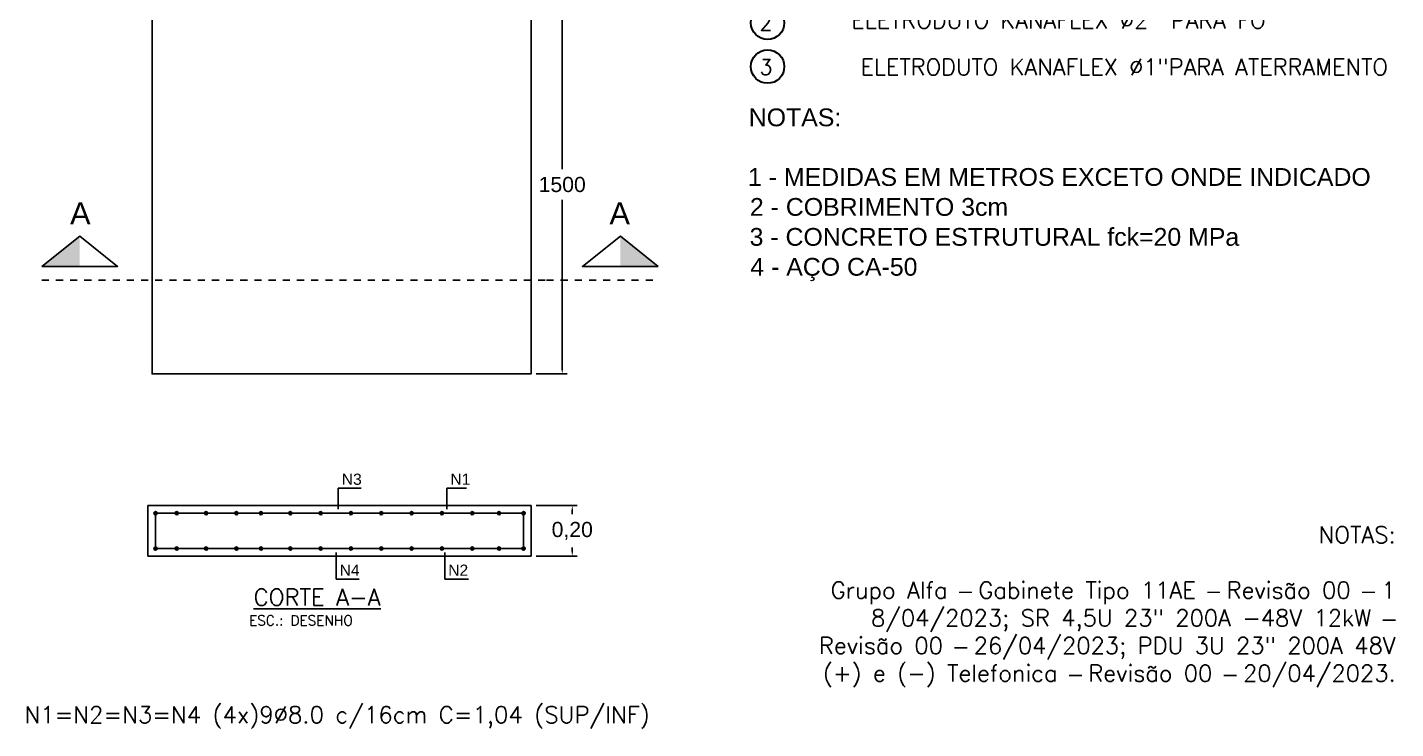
# Model space of a CAD drawing. Header units: inches. Extents: x -7660 to 802, y -193 to 3.
# Drawn here: x 375.8 to 395.1, y -146.78 to -136.88 of the extents above; entities that cross this region are included whole.
import ezdxf

# ---------------------------------------------------------------- set-up
doc = ezdxf.new("R2010")
doc.units = ezdxf.units.IN
doc.header["$MEASUREMENT"] = 0
doc.linetypes.add('DASHDOT2', pattern=[0.5, 0.25, -0.125, 0, -0.125])
for name, color, linetype in [('0-CSS', 8, 'Continuous'), ('0-PENA01', 1, 'Continuous'), ('01', 1, 'Continuous'), ('COTAS', 8, 'Continuous'), ('Layer1', 1, 'Continuous'), ('Layer3', 3, 'Continuous'), ('NOTAS', 3, 'Continuous'), ('Pena_01', 1, 'Continuous'), ('TEXTO', 7, 'Continuous')]:
    doc.layers.add(name, color=color, linetype=linetype)
doc.layers.add('PENA 0.01', color=9, linetype='Continuous', lineweight=0)
doc.styles.add('Regua 0025', font='arial.ttf', dxfattribs={"height": 0.0375})
doc.styles.add('ROMANS', font='romans.shx', dxfattribs={"height": 10})
doc.styles.get("Standard").update_dxf_attribs({"font": 'arial.ttf'})
doc.styles.add('TX80', font='arial.ttf')
doc.dimstyles.get("Standard").update_dxf_attribs({"dimtxt": 0.15, "dimasz": 0.09, "dimexe": 0.18, "dimexo": 0.18, "dimgap": 0.18, "dimtad": 1, "dimdec": 3, "dimzin": 1, "dimdsep": 46, "dimtxsty": 'Standard', "dimblk1": 'DOT', "dimblk2": 'DOT', "dimsah": 1, "dimcen": 2.5, "dimadec": 0, "dimazin": 0, "dimtfac": 1, "dimtdec": 3, "dimtmove": 0, "dimatfit": 3, "dimldrblk": 'DOT', "dimfxl": 1, "dimtolj": 1, "dimtzin": 1, "dimarcsym": 0})
doc.dimstyles.new('STANDARD$0', dxfattribs={"dimtxt": 0.15, "dimasz": 0.25, "dimexe": 0.2, "dimexo": 0.4, "dimgap": 0.08, "dimtad": 1, "dimdsep": 46, "dimtxsty": 'ROMANS', "dimblk": 'OBLIQUE', "dimcen": 2.5, "dimclrd": 1, "dimclre": 1, "dimclrt": 2, "dimadec": 0, "dimazin": 0, "dimtfac": 1, "dimtmove": 2, "dimatfit": 3, "dimldrblk": 'OBLIQUE', "dimfxl": 1, "dimtolj": 1, "dimtzin": 0, "dimarcsym": 0})

# ---------------------------------------------------------------- blocks, each defined once
blk = doc.blocks.new('*D384')
at = {"layer": 'COTAS', "color": 0, "lineweight": -2, "transparency": 16777216}
for p, q in [((107.33, 265.43), (119.63, 265.43)), ((117.63, 263.43), (117.63, 196.49)), ((117.63, 117.43), (117.63, 184.36)), ((107.34, 115.43), (119.63, 115.43))]:
    blk.add_line(p, q, dxfattribs=at)
at = {"layer": 'COTAS', "color": 0, "transparency": 16777216}
for points in [[(117.29, 263.43), (117.96, 263.43), (117.63, 265.43)], [(117.29, 117.43), (117.96, 117.43), (117.63, 115.43)]]:
    blk.add_solid(points, dxfattribs=at)
at = {"layer": 'COTAS', "color": 0, "transparency": 16777216, "insert": (117.63, 190.43), "char_height": 6, "attachment_point": 5}
blk.add_mtext('\\A1;1500', dxfattribs=at)
blk = doc.blocks.new('_Dot')
at = {"layer": '0-PENA01', "color": 0, "lineweight": -2}
blk.add_line((-0.5, 0), (-1, 0), dxfattribs=at)
at = {"layer": '0-PENA01', "color": 0, "const_width": 0.5}
blk.add_lwpolyline([(-0.25, 0, 1), (0.25, 0, 1)], format="xyb", close=True, dxfattribs=at)
blk = doc.blocks.new('*D385')
at = {"layer": 'COTAS', "color": 0, "lineweight": -2, "transparency": 16777216}
for p, q in [((107.34, 63.31), (123.61, 63.31)), ((121.61, 61.31), (121.61, 59.91)), ((121.61, 45.31), (121.61, 46.7)), ((107.34, 43.31), (123.61, 43.31))]:
    blk.add_line(p, q, dxfattribs=at)
at = {"layer": 'COTAS', "color": 0, "transparency": 16777216}
for points in [[(121.27, 61.31), (121.94, 61.31), (121.61, 63.31)], [(121.27, 45.31), (121.94, 45.31), (121.61, 43.31)]]:
    blk.add_solid(points, dxfattribs=at)
at = {"layer": 'COTAS', "color": 0, "transparency": 16777216, "insert": (121.61, 53.31), "char_height": 6, "attachment_point": 5}
blk.add_mtext('\\A1;0,20', dxfattribs=at)
blk = doc.blocks.new('BASE VIVO GAB. 11')
at = {"layer": '01', "ltscale": 0.5}
for points in [[(-42.65, 60.31, 1), (-43.92, 60.31, 1)], [(-34.27, 60.31, 1), (-35.53, 60.31, 1)], [(-34.27, 60.31, 1), (-35.53, 60.31, 1)], [(-34.27, 60.31, 1), (-35.53, 60.31, 1)], [(-22.65, 60.31, 1), (-23.92, 60.31, 1)], [(-22.65, 60.31, 1), (-23.92, 60.31, 1)], [(-22.65, 60.31, 1), (-23.92, 60.31, 1)], [(-10.65, 60.31, 1), (-11.92, 60.31, 1)], [(-10.65, 60.31, 1), (-11.92, 60.31, 1)], [(-10.65, 60.31, 1), (-11.92, 60.31, 1)], [(-0.92, 60.31, 1), (-2.19, 60.31, 1)], [(-0.92, 60.31, 1), (-2.19, 60.31, 1)], [(-0.92, 60.31, 1), (-2.19, 60.31, 1)], [(10.69, 60.31, 1), (9.43, 60.31, 1)], [(10.69, 60.31, 1), (9.43, 60.31, 1)], [(10.69, 60.31, 1), (9.43, 60.31, 1)], [(22.69, 60.31, 1), (21.43, 60.31, 1)], [(22.69, 60.31, 1), (21.43, 60.31, 1)], [(22.69, 60.31, 1), (21.43, 60.31, 1)], [(34.69, 60.31, 1), (33.43, 60.31, 1)], [(34.69, 60.31, 1), (33.43, 60.31, 1)], [(34.69, 60.31, 1), (33.43, 60.31, 1)], [(46.69, 60.31, 1), (45.43, 60.31, 1)], [(46.69, 60.31, 1), (45.43, 60.31, 1)], [(46.69, 60.31, 1), (45.43, 60.31, 1)], [(58.69, 60.31, 1), (57.43, 60.31, 1)], [(58.69, 60.31, 1), (57.43, 60.31, 1)], [(58.69, 60.31, 1), (57.43, 60.31, 1)], [(70.69, 60.31, 1), (69.43, 60.31, 1)], [(70.69, 60.31, 1), (69.43, 60.31, 1)], [(70.69, 60.31, 1), (69.43, 60.31, 1)], [(82.69, 60.31, 1), (81.43, 60.31, 1)], [(82.69, 60.31, 1), (81.43, 60.31, 1)], [(82.69, 60.31, 1), (81.43, 60.31, 1)], [(93.27, 60.31, 1), (92, 60.31, 1)], [(93.27, 60.31, 1), (92, 60.31, 1)], [(93.27, 60.31, 1), (92, 60.31, 1)], [(102.98, 60.31, 1), (101.71, 60.31, 1)], [(102.98, 60.31, 1), (101.71, 60.31, 1)], [(102.98, 60.31, 1), (101.71, 60.31, 1)], [(-42.65, 46.31, 1), (-43.91, 46.31, 1)], [(-34.26, 46.31, 1), (-35.53, 46.31, 1)], [(-34.26, 46.31, 1), (-35.53, 46.31, 1)], [(-34.26, 46.31, 1), (-35.53, 46.31, 1)], [(-22.65, 46.31, 1), (-23.91, 46.31, 1)], [(-22.65, 46.31, 1), (-23.91, 46.31, 1)], [(-22.65, 46.31, 1), (-23.91, 46.31, 1)], [(-10.65, 46.31, 1), (-11.91, 46.31, 1)], [(-10.65, 46.31, 1), (-11.91, 46.31, 1)], [(-10.65, 46.31, 1), (-11.91, 46.31, 1)], [(-0.92, 46.31, 1), (-2.19, 46.31, 1)], [(-0.92, 46.31, 1), (-2.19, 46.31, 1)], [(-0.92, 46.31, 1), (-2.19, 46.31, 1)], [(10.7, 46.31, 1), (9.43, 46.31, 1)], [(10.7, 46.31, 1), (9.43, 46.31, 1)], [(10.7, 46.31, 1), (9.43, 46.31, 1)], [(22.7, 46.31, 1), (21.43, 46.31, 1)], [(22.7, 46.31, 1), (21.43, 46.31, 1)], [(22.7, 46.31, 1), (21.43, 46.31, 1)], [(34.7, 46.31, 1), (33.43, 46.31, 1)], [(34.7, 46.31, 1), (33.43, 46.31, 1)], [(34.7, 46.31, 1), (33.43, 46.31, 1)], [(46.7, 46.31, 1), (45.43, 46.31, 1)], [(46.7, 46.31, 1), (45.43, 46.31, 1)], [(46.7, 46.31, 1), (45.43, 46.31, 1)], [(58.7, 46.31, 1), (57.43, 46.31, 1)], [(58.7, 46.31, 1), (57.43, 46.31, 1)], [(58.7, 46.31, 1), (57.43, 46.31, 1)], [(70.7, 46.31, 1), (69.43, 46.31, 1)], [(70.7, 46.31, 1), (69.43, 46.31, 1)], [(70.7, 46.31, 1), (69.43, 46.31, 1)], [(82.7, 46.31, 1), (81.43, 46.31, 1)], [(82.7, 46.31, 1), (81.43, 46.31, 1)], [(82.7, 46.31, 1), (81.43, 46.31, 1)], [(93.27, 46.31, 1), (92.01, 46.31, 1)], [(93.27, 46.31, 1), (92.01, 46.31, 1)], [(93.27, 46.31, 1), (92.01, 46.31, 1)], [(102.98, 46.31, 1), (101.72, 46.31, 1)], [(102.98, 46.31, 1), (101.72, 46.31, 1)], [(102.98, 46.31, 1), (101.72, 46.31, 1)]]:
    blk.add_hatch(color=7, dxfattribs=at).paths.add_polyline_path(points)
at = {"layer": 'Layer1'}
for points in [[(-88.29, 158), (-73.29, 158), (-73.29, 170)], [(155.64, 158), (140.64, 158), (140.64, 170)]]:
    blk.add_hatch(color=7, dxfattribs=at).paths.add_polyline_path(points)
at = {"color": 7, "ltscale": 200}
blk.add_line((-46.29, 63.31), (105.34, 63.31), dxfattribs=at)
at = {"layer": '0-CSS', "color": 7, "linetype": 'ByBlock', "lineweight": 30}
for centre in [(198.9, 254.52), (198.9, 237.14)]:
    blk.add_circle(centre, 6.62, dxfattribs=at)
at = {"layer": '01', "color": 7, "ltscale": 0.5}
for centre in [(-43.28, 60.31), (-34.9, 60.31), (-34.9, 60.31), (-34.9, 60.31), (-23.29, 60.31), (-23.29, 60.31), (-23.29, 60.31), (-11.29, 60.31), (-11.29, 60.31), (-11.29, 60.31), (-1.56, 60.31), (-1.56, 60.31), (-1.56, 60.31), (10.06, 60.31), (10.06, 60.31), (10.06, 60.31), (22.06, 60.31), (22.06, 60.31), (22.06, 60.31), (34.06, 60.31), (34.06, 60.31), (34.06, 60.31), (46.06, 60.31), (46.06, 60.31), (46.06, 60.31), (58.06, 60.31), (58.06, 60.31), (58.06, 60.31), (70.06, 60.31), (70.06, 60.31), (70.06, 60.31), (82.06, 60.31), (82.06, 60.31), (82.06, 60.31), (92.63, 60.31), (92.63, 60.31), (92.63, 60.31), (102.34, 60.31), (102.34, 60.31), (102.34, 60.31), (-43.28, 46.31), (-34.9, 46.31), (-34.9, 46.31), (-34.9, 46.31), (-23.28, 46.31), (-23.28, 46.31), (-23.28, 46.31), (-11.28, 46.31), (-11.28, 46.31), (-11.28, 46.31), (-1.55, 46.31), (-1.55, 46.31), (-1.55, 46.31), (10.06, 46.31), (10.06, 46.31), (10.06, 46.31), (22.06, 46.31), (22.06, 46.31), (22.06, 46.31), (34.06, 46.31), (34.06, 46.31), (34.06, 46.31), (46.06, 46.31), (46.06, 46.31), (46.06, 46.31), (58.06, 46.31), (58.06, 46.31), (58.06, 46.31), (70.06, 46.31), (70.06, 46.31), (70.06, 46.31), (82.06, 46.31), (82.06, 46.31), (82.06, 46.31), (92.64, 46.31), (92.64, 46.31), (92.64, 46.31), (102.35, 46.31), (102.35, 46.31), (102.35, 46.31)]:
    blk.add_circle(centre, 0.633, dxfattribs=at)
at = {"layer": 'COTAS', "color": 7, "ltscale": 0.001}
blk.add_lwpolyline([(-46.29, 63.31), (105.34, 63.31), (105.34, 43.31), (-46.28, 43.31), (-46.29, 63.31)], dxfattribs=at)
at = {"layer": 'Layer1', "color": 7}
for points in [[(-88.29, 158), (-73.29, 170), (-58.29, 158)], [(155.64, 158), (140.64, 170), (125.64, 158)]]:
    blk.add_lwpolyline(points, close=True, dxfattribs=at)
at = {"layer": 'Layer3', "color": 7, "ltscale": 0.001}
blk.add_lwpolyline([(-44.66, 265.43), (-44.66, 115.43), (45.34, 115.43), (105.34, 115.43), (105.33, 265.43)], dxfattribs=at)
blk.add_lwpolyline([(-43.28, 60.31), (102.34, 60.31), (102.34, 46.31), (-43.28, 46.31)], close=True, dxfattribs=at)
at = {"layer": 'Pena_01', "color": 7, "linetype": 'DASHDOT2'}
blk.add_lwpolyline([(-88.29, 152.54), (111.41, 152.54), (111.41, 152.54), (155.74, 152.54)], dxfattribs=at)
at = {"layer": 'COTAS', "color": 7}
for s, height, style, p in [('A', 8.75, 'TX80', (-77.11, 174.64)), ('A', 8.75, 'TX80', (136.31, 174.64)), ('%%UCORTE A-A', 6.6286, 'ROMANS', (-4.47, 23.72)), ('ESC.: DESENHO', 3.9772, 'ROMANS', (-6.29, 15.86))]:
    blk.add_text(s, height=height, dxfattribs=dict(at, style=style)).set_placement(p)
at = {"layer": 'COTAS', "color": 7, "insert": (28.59, -20.58), "char_height": 6.6286, "attachment_point": 5, "style": 'ROMANS'}
blk.add_mtext('\\A1;N1=N2=N3=N4 (4x)9%%C8.0 c/16cm C=1,04 (SUP/INF)', dxfattribs=at)
at = {"layer": 'NOTAS', "color": 7}
for s, p in [('N3', (30.41, 71.56)), ('N1', (73.39, 71.56)), ('N4', (29.56, 35.54)), ('N2', (72.54, 35.54))]:
    blk.add_text(s, height=4.419, dxfattribs=at).set_placement(p)
at = {"layer": 'NOTAS', "color": 7, "char_height": 6.5282, "attachment_point": 3, "style": 'ROMANS'}
for s, insert, width in [('ELETRODUTO KANAFLEX %%C2" PARA FO', (395.95, 258.71), 236.224), ('ELETRODUTO KANAFLEX ∅1"PARA ATERRAMENTO', (444.38, 240.26), 236.0286)]:
    blk.add_mtext(s, dxfattribs=dict(at, insert=insert, width=width))
at = {"layer": 'PENA 0.01', "color": 7, "style": 'Regua 0025'}
for s, height, p in [('NOTAS:', 7.041, (191.44, 213.52)), ('1 - MEDIDAS EM METROS EXCETO ONDE INDICADO', 7.0405, (191.12, 189.92)), ('2 - COBRIMENTO 3cm', 7.0405, (191.9, 178.06)), ('3 - CONCRETO ESTRUTURAL fck=20 MPa', 7.0405, (191.78, 166.2)), ('4 - AÇO CA-50', 7.0405, (192.07, 154.35))]:
    blk.add_text(s, height=height, dxfattribs=at).set_placement(p)
at = {"layer": 'TEXTO', "color": 7, "style": 'ROMANS'}
for s, p in [('2', (195.66, 251.5)), ('3', (195.66, 233.91))]:
    blk.add_text(s, height=6.06, dxfattribs=at).set_placement(p)
at = {"layer": 'COTAS', "color": 7}
dim = blk.add_linear_dim(base=(117.63, 265.43), p1=(105.34, 115.43), p2=(105.33, 265.43), angle=90, dimstyle='STANDARD$0', override={"dimscale": 100, "dimtxt": 0.06, "dimasz": 0.02, "dimexe": 0.02, "dimexo": 0.02, "dimgap": 0.03, "dimtad": 0, "dimtih": 1, "dimtoh": 1, "dimdec": 0, "dimlfac": 10, "dimzin": 0, "dimtxsty": 'Standard', "dimcen": 0.09, "dimdle": 0.02, "dimclrd": 0, "dimclre": 0, "dimclrt": 0, "dimtdec": 4, "dimtofl": 0, "dimtmove": 0}, dxfattribs=at)
dim.commit()
dim.dimension.update_dxf_attribs({"geometry": '*D384', "text_midpoint": (117.63, 190.43)})
dim = blk.add_linear_dim(base=(121.61, 63.31), p1=(105.34, 43.31), p2=(105.34, 63.31), angle=90, text='0,20', dimstyle='STANDARD$0', override={"dimscale": 100, "dimtxt": 0.06, "dimasz": 0.02, "dimexe": 0.02, "dimexo": 0.02, "dimgap": 0.03, "dimtad": 0, "dimtih": 1, "dimtoh": 1, "dimdec": 0, "dimlfac": 10, "dimzin": 0, "dimtxsty": 'Standard', "dimcen": 0.09, "dimdle": 0.02, "dimclrd": 0, "dimclre": 0, "dimclrt": 0, "dimtdec": 4, "dimtofl": 0, "dimtmove": 0}, dxfattribs=at)
dim.commit()
dim.dimension.update_dxf_attribs({"geometry": '*D385', "text_midpoint": (121.61, 53.31), "dimtype": 128})
for points in [[(29.02, 61.97), (29.02, 70.23), (38.1, 70.23)], [(72.01, 61.97), (72.01, 70.23), (79.79, 70.23)], [(28.17, 44.8), (28.17, 34.2), (37.25, 34.2)], [(71.16, 44.76), (71.16, 34.2), (80.49, 34.2)]]:
    blk.add_leader(points, dimstyle='Standard', override={"dimscale": 1.2, "dimtad": 0}, dxfattribs=at)

msp = doc.modelspace()

# ---------------------------------------------------------------- block references
at = {"color": 1, "xscale": 0.0356501757965882, "yscale": 0.0356501757965882, "zscale": 0.0356501757965882}
msp.add_blockref('BASE VIVO GAB. 11', (379.14706, -145.88464), dxfattribs=at)

# ---------------------------------------------------------------- next in the draw order: texts
at = {"layer": 'NOTAS', "insert": (395.09707, -143.92136), "char_height": 0.23458556, "width": 17.2526083, "attachment_point": 3, "style": 'ROMANS'}
msp.add_mtext('NOTAS:\\P\\PGrupo Alfa {\\fArial|b0|i0|c0|p34;– }Gabinete Tipo 11AE {\\fArial|b0|i0|c0|p34;– }Revisão 00 {\\fArial|b0|i0|c0|p34;– }1\\P8/04/2023; SR 4,5U 23" 200A -48V 12kW {\\fArial|b0|i0|c0|p34;–\\P}Revisão 00 {\\fArial|b0|i0|c0|p34;– }26/04/2023; PDU 3U 23" 200A 48V\\P(+) e (-) Telefonica {\\fArial|b0|i0|c0|p34;– }Revisão 00 {\\fArial|b0|i0|c0|p34;– }20/04/2023.', dxfattribs=at)

doc.saveas('drawing.dxf')
